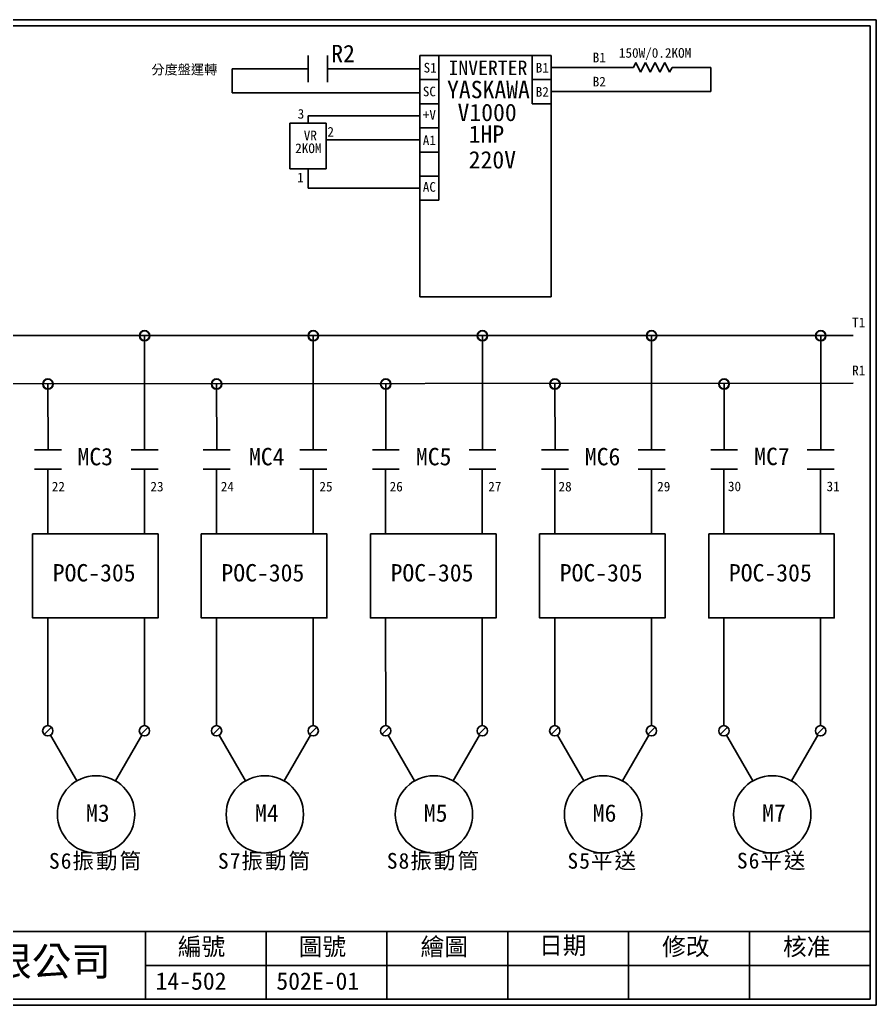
# Model space of a CAD drawing. Extents: x 10 to 297, y 3 to 207.
# Drawn here: x 119.8 to 297, y 3 to 207 of the extents above; entities that cross this region are included whole.
import ezdxf

# ---------------------------------------------------------------- set-up
doc = ezdxf.new("R2010")
doc.units = 0
doc.layers.get('0').update_dxf_attribs({"linetype": 'CONTINUOUS'})
doc.layers.add('圖框層', color=7, linetype='CONTINUOUS')
doc.layers.add('標尺寸層', color=3, linetype='CONTINUOUS')
doc.styles.add('STSL', font='kaiu.ttf')
doc.styles.add('標楷體', font='kaiu.ttf')

msp = doc.modelspace()

# ---------------------------------------------------------------- linework, layer by layer
for p, q in [((229.7, 199.59), (202.56, 199.59)), ((202.56, 199.59), (202.56, 149.59)), ((202.56, 199.59), (202.56, 189.59)), ((202.56, 199.59), (202.56, 194.59)), ((206.5, 194.59), (206.5, 199.59)), ((225.76, 199.59), (225.76, 194.59)), ((229.7, 149.59), (229.7, 199.59)), ((229.7, 194.59), (229.7, 199.59)), ((246.74, 197.09), (247.24, 198.09)), ((247.24, 198.09), (248.24, 196.09)), ((248.24, 196.09), (249.24, 198.09)), ((249.24, 198.09), (250.24, 196.09)), ((250.24, 196.09), (251.24, 198.09)), ((251.24, 198.09), (252.24, 196.09)), ((252.24, 196.09), (253.24, 198.09)), ((253.24, 198.09), (254.24, 196.09)), ((179.45, 196.81), (163.69, 196.81)), ((163.69, 196.81), (163.69, 191.81)), ((183.43, 196.81), (202.56, 196.81)), ((229.7, 197.09), (246.74, 197.09)), ((254.24, 196.09), (254.74, 197.09)), ((254.74, 197.09), (262.77, 197.09)), ((262.77, 197.09), (262.77, 192.09)), ((202.56, 194.59), (206.5, 194.59)), ((206.5, 189.59), (206.5, 194.59)), ((225.76, 194.59), (229.7, 194.59)), ((225.76, 194.59), (225.76, 189.59)), ((229.7, 189.59), (229.7, 194.59)), ((163.69, 191.81), (202.56, 191.81)), ((229.7, 192.09), (262.77, 192.09)), ((202.56, 189.59), (206.5, 189.59)), ((206.5, 184.59), (206.5, 189.59)), ((225.76, 189.59), (229.7, 189.59)), ((179.41, 185.55), (179.41, 187.09)), ((202.56, 187.09), (179.41, 187.09)), ((175.62, 185.55), (183.2, 185.55)), ((175.62, 176.08), (175.62, 185.55)), ((183.2, 185.55), (183.2, 176.08)), ((202.56, 184.59), (206.5, 184.59)), ((206.5, 179.59), (206.5, 184.59)), ((202.56, 182.09), (183.2, 182.09)), ((202.56, 179.59), (206.5, 179.59)), ((206.5, 174.59), (206.5, 179.59)), ((183.2, 176.08), (175.62, 176.08)), ((179.41, 176.08), (179.41, 172.09)), ((202.56, 174.59), (206.5, 174.59)), ((206.5, 169.59), (206.5, 174.59)), ((202.56, 172.09), (179.41, 172.09)), ((202.56, 169.59), (206.5, 169.59)), ((229.7, 149.59), (202.56, 149.59)), ((145.59, 141.57), (145.61, 117.92)), ((180.5, 141.57), (180.51, 117.92)), ((215.5, 141.57), (215.51, 117.92)), ((250.5, 141.57), (250.51, 117.92)), ((285.5, 141.57), (285.51, 117.92)), ((125.6, 131.57), (125.61, 117.92)), ((160.5, 131.57), (160.52, 117.92)), ((195.5, 131.57), (195.52, 117.92)), ((230.5, 131.57), (230.52, 117.92)), ((265.5, 131.57), (265.52, 117.92)), ((125.55, 113.95), (125.55, 108.09)), ((145.55, 113.95), (145.55, 108.09)), ((160.46, 113.95), (160.46, 108.09)), ((180.46, 113.95), (180.46, 108.09)), ((195.46, 113.95), (195.46, 108.09)), ((215.46, 113.95), (215.46, 108.09)), ((230.46, 113.95), (230.46, 108.09)), ((250.46, 113.95), (250.46, 108.09)), ((265.46, 113.95), (265.46, 108.09)), ((285.46, 113.95), (285.46, 108.09)), ((125.55, 108.09), (125.55, 100.55)), ((145.55, 108.09), (145.55, 100.55)), ((160.46, 108.09), (160.46, 100.55)), ((180.46, 108.09), (180.46, 100.55)), ((195.46, 108.09), (195.46, 100.55)), ((215.46, 108.09), (215.46, 100.55)), ((230.46, 108.09), (230.46, 100.55)), ((250.46, 108.09), (250.46, 100.55)), ((265.46, 108.09), (265.46, 100.55)), ((285.46, 108.09), (285.46, 100.55)), ((125.56, 83.17), (125.57, 60.88)), ((145.56, 83.17), (145.57, 60.88)), ((160.47, 83.17), (160.48, 60.88)), ((180.47, 83.17), (180.48, 60.88)), ((195.47, 83.17), (195.48, 60.88)), ((215.47, 83.17), (215.48, 60.88)), ((230.47, 83.17), (230.48, 60.88)), ((250.47, 83.17), (250.48, 60.88)), ((265.47, 83.17), (265.48, 60.88)), ((285.47, 83.17), (285.48, 60.88)), ((126.33, 60.57), (124.81, 59.06)), ((146.33, 60.57), (144.81, 59.06)), ((161.23, 60.57), (159.72, 59.06)), ((181.23, 60.57), (179.72, 59.06)), ((196.23, 60.57), (194.72, 59.06)), ((216.23, 60.57), (214.72, 59.06)), ((231.23, 60.57), (229.72, 59.06)), ((251.23, 60.57), (249.72, 59.06)), ((266.23, 60.57), (264.72, 59.06)), ((286.23, 60.57), (284.72, 59.06)), ((131.56, 49.44), (126.1, 58.88)), ((139.56, 49.44), (145.02, 58.9)), ((166.47, 49.44), (161.01, 58.88)), ((174.47, 49.44), (179.92, 58.9)), ((201.47, 49.44), (196.01, 58.88)), ((209.47, 49.44), (214.92, 58.9)), ((236.47, 49.44), (231.01, 58.88)), ((244.47, 49.44), (249.92, 58.9)), ((271.47, 49.44), (266.01, 58.88)), ((279.47, 49.44), (284.92, 58.9))]:
    msp.add_line(p, q)
for centre, radius in [((145.6, 141.57), 1.07), ((180.5, 141.57), 1.07), ((215.5, 141.57), 1.07), ((250.5, 141.57), 1.07), ((285.5, 141.57), 1.07), ((125.6, 131.57), 1.07), ((160.5, 131.57), 1.07), ((195.5, 131.57), 1.07), ((230.5, 131.57), 1.07), ((265.5, 131.57), 1.07), ((125.57, 59.81), 1.07), ((145.57, 59.81), 1.07), ((160.48, 59.81), 1.07), ((180.48, 59.81), 1.07), ((195.48, 59.81), 1.07), ((215.48, 59.81), 1.07), ((230.48, 59.81), 1.07), ((250.48, 59.81), 1.07), ((265.48, 59.81), 1.07), ((285.48, 59.81), 1.07), ((135.56, 42.51), 8), ((170.47, 42.51), 8), ((205.47, 42.51), 8), ((240.47, 42.51), 8), ((275.47, 42.51), 8)]:
    msp.add_circle(centre, radius)
at = {"layer": '圖框層', "color": 7}
for p, q in [((297, 206.97), (10, 206.97)), ((297, 3), (297, 206.97)), ((295.75, 205.72), (11.25, 205.72)), ((295.75, 4.25), (295.75, 205.72)), ((11.25, 18.25), (295.75, 18.25)), ((145.75, 4.25), (145.75, 18.25)), ((170.75, 4.25), (170.75, 18.25)), ((195.75, 4.25), (195.75, 18.25)), ((220.75, 4.25), (220.75, 18.25)), ((245.75, 4.25), (245.75, 18.25)), ((270.75, 4.25), (270.75, 18.25)), ((145.75, 11.25), (295.75, 11.25)), ((11.25, 4.25), (295.75, 4.25)), ((10, 3), (297, 3))]:
    msp.add_line(p, q, dxfattribs=at)
at = {"layer": '標尺寸層', "color": 7}
for p, q in [((179.45, 199.59), (179.45, 194.02)), ((183.43, 199.59), (183.43, 194.02)), ((41.1, 141.57), (292.19, 141.63)), ((21.1, 131.57), (292.19, 131.75)), ((122.82, 117.92), (128.39, 117.92)), ((142.82, 117.92), (148.39, 117.92)), ((157.73, 117.92), (163.3, 117.92)), ((177.73, 117.92), (183.3, 117.92)), ((192.73, 117.92), (198.3, 117.92)), ((212.73, 117.92), (218.3, 117.92)), ((227.73, 117.92), (233.3, 117.92)), ((247.73, 117.92), (253.3, 117.92)), ((262.73, 117.92), (268.3, 117.92)), ((282.73, 117.92), (288.3, 117.92)), ((122.82, 113.95), (128.39, 113.95)), ((125.55, 113.95), (125.55, 108.09)), ((142.82, 113.95), (148.39, 113.95)), ((157.73, 113.95), (163.3, 113.95)), ((160.46, 113.95), (160.46, 108.09)), ((177.73, 113.95), (183.3, 113.95)), ((192.73, 113.95), (198.3, 113.95)), ((195.46, 113.95), (195.46, 108.09)), ((212.73, 113.95), (218.3, 113.95)), ((227.73, 113.95), (233.3, 113.95)), ((230.46, 113.95), (230.46, 108.09)), ((247.73, 113.95), (253.3, 113.95)), ((262.73, 113.95), (268.3, 113.95)), ((265.46, 113.95), (265.46, 108.09)), ((282.73, 113.95), (288.3, 113.95))]:
    msp.add_line(p, q, dxfattribs=at)
for points in [[(122.41, 100.55), (148.4, 100.55), (148.4, 83.17), (122.41, 83.17)], [(157.32, 100.55), (183.31, 100.55), (183.31, 83.17), (157.32, 83.17)], [(192.32, 100.55), (218.31, 100.55), (218.31, 83.17), (192.32, 83.17)], [(227.32, 100.55), (253.31, 100.55), (253.31, 83.17), (227.32, 83.17)], [(262.32, 100.55), (288.31, 100.55), (288.31, 83.17), (262.32, 83.17)]]:
    msp.add_lwpolyline(points, close=True, dxfattribs=at)
for centre in [(145.59, 141.57), (180.5, 141.57), (215.5, 141.57), (250.5, 141.57), (285.5, 141.57), (125.6, 131.57), (160.5, 131.57), (195.5, 131.57), (230.5, 131.57), (265.5, 131.57)]:
    msp.add_circle(centre, 1, dxfattribs=at)

# ---------------------------------------------------------------- texts
at = {"color": 0, "char_height": 3.25, "attachment_point": 2, "style": '標楷體'}
for s, insert, width in [('{\\T1.1;S6振動筒}', (135.56, 34.51), 24.1454), ('{\\T1.1;S7振動筒}', (170.52, 34.51), 28.0724), ('{\\T1.1;S8振動筒}', (205.47, 34.52), 28.0724), ('{\\T1.1;S5平送}', (240.41, 34.52), 28.0724), ('{\\T1.1;S6平送}', (275.47, 34.56), 28.0724)]:
    msp.add_mtext(s, dxfattribs=dict(at, insert=insert, width=width))
at = {"layer": '圖框層', "color": 4, "style": 'STSL'}
for s, height, p in [('R2', 3.6, (184.22, 198.17)), ('B1', 2, (238.32, 198.15)), ('150W/0.2KOM', 2, (243.74, 199.1)), ('分度盤運轉', 2, (147, 195.65)), ('S1', 2, (203.33, 196.04)), ('INVERTER', 3, (208.48, 195.51)), ('B1', 2, (226.53, 196.04)), ('YASKAWA', 3.6, (208.18, 190.72)), ('B2', 2, (238.32, 193.15)), ('SC', 2, (203.16, 191.12)), ('B2', 2, (226.53, 191.04)), ('3', 2, (177.27, 186.49)), ('+V', 2, (203.16, 186.29)), ('V1000', 3.6, (210.35, 185.99)), ('VR', 2, (178.53, 182.01)), ('2', 2, (183.42, 182.77)), ('1HP', 3.6, (212.66, 181.5)), ('A1', 2, (203.16, 181.01)), ('2KOM', 2, (176.76, 179.36)), ('220V', 3.6, (212.66, 176.18)), ('1', 2, (177.17, 173.31)), ('AC', 2, (203.16, 171.36)), ('T1', 2, (291.99, 143.32)), ('R1', 2, (292, 133.4)), ('MC3', 3.6, (131.71, 114.75)), ('MC4', 3.6, (167.2, 114.75)), ('MC5', 3.6, (201.74, 114.75)), ('MC6', 3.6, (236.69, 114.75)), ('MC7', 3.6, (271.74, 114.79)), ('22', 2, (126.39, 109.35)), ('23', 2, (146.8, 109.35)), ('24', 2, (161.36, 109.35)), ('25', 2, (181.77, 109.35)), ('26', 2, (196.3, 109.35)), ('27', 2, (216.71, 109.35)), ('28', 2, (231.25, 109.35)), ('29', 2, (251.66, 109.35)), ('30', 2, (266.3, 109.39)), ('31', 2, (286.71, 109.39)), ('POC-305', 3.6, (126.59, 90.71)), ('POC-305', 3.6, (161.5, 90.71)), ('POC-305', 3.6, (196.5, 90.71)), ('POC-305', 3.6, (231.5, 90.71)), ('POC-305', 3.6, (266.5, 90.71)), ('M3', 3.6, (133.47, 40.99)), ('M4', 3.6, (168.44, 40.99)), ('M5', 3.6, (203.38, 40.99)), ('M6', 3.6, (238.33, 40.99)), ('M7', 3.6, (273.38, 41.02)), ('編號', 3.6, (152.47, 13.34)), ('圖號', 3.6, (177.47, 13.34)), ('繪圖', 3.6, (202.69, 13.34)), ('日期', 3.6, (227.22, 13.59)), ('修改', 3.6, (252.69, 13.34)), ('核准', 3.6, (277.69, 13.34)), ('泓陞自動化科技有限公司', 6, (48.6, 9.08)), ('14-502', 3.6, (147.86, 6.22)), ('502E-01', 3.6, (172.86, 6.22))]:
    msp.add_text(s, height=height, dxfattribs=at).set_placement(p)

doc.saveas('drawing.dxf')
